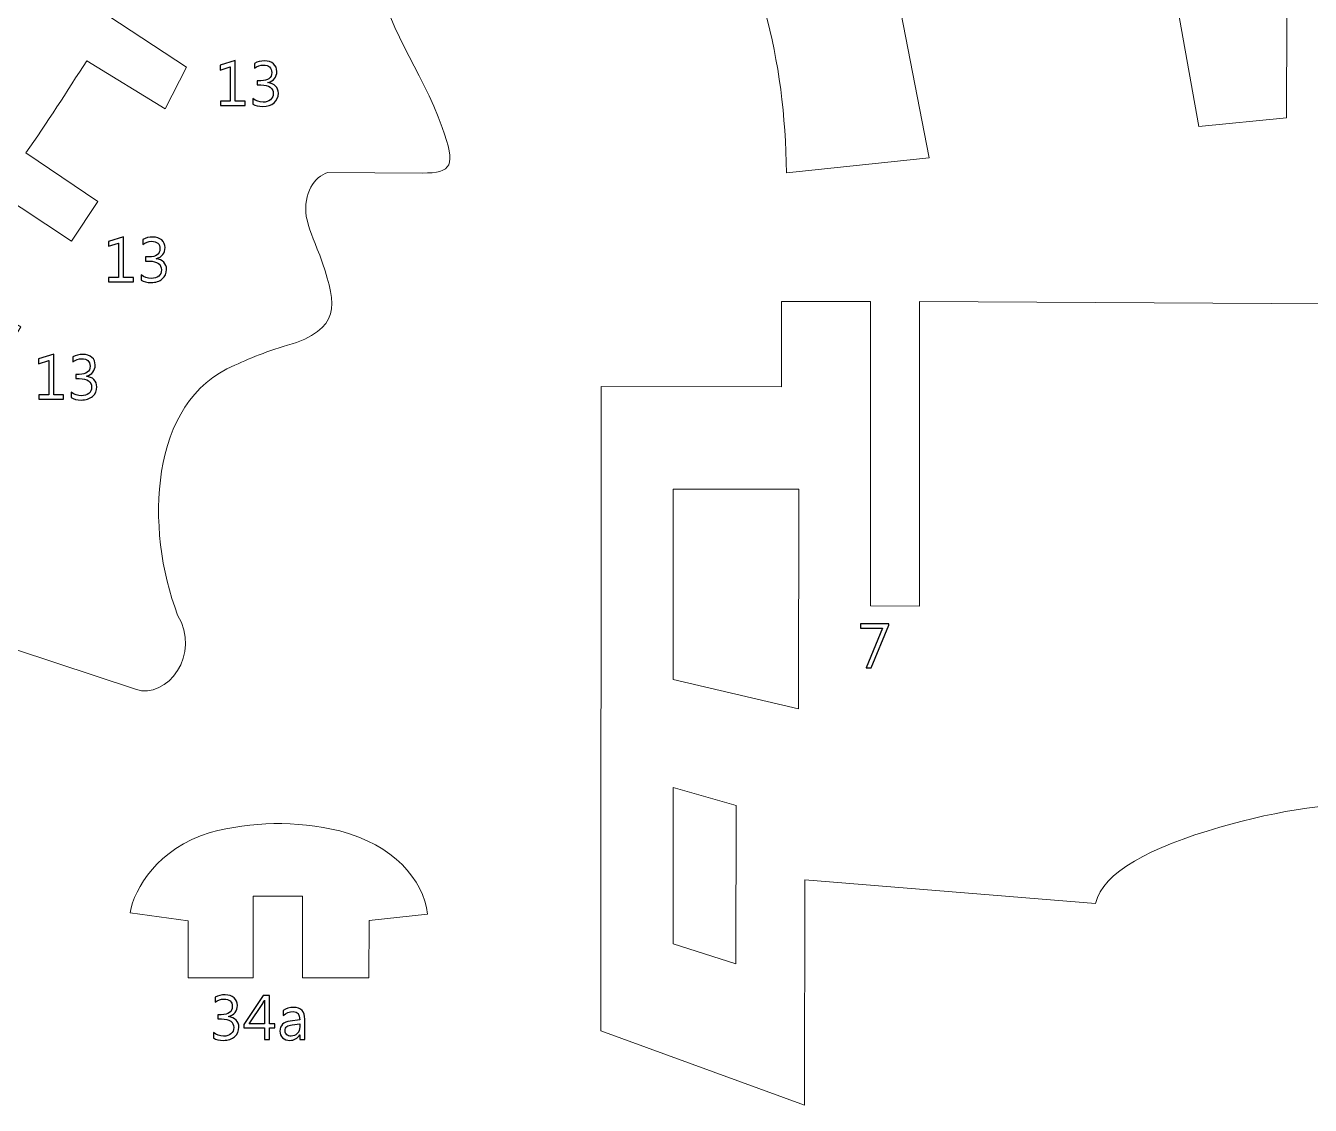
# Model space of a CAD drawing. Header units: centimetres. Extents: x -370 to 378, y -504 to 433.
# Drawn here: x -164.9 to -0.1, y -330.8 to -192.4 of the extents above; entities that cross this region are included whole.
import ezdxf

# ---------------------------------------------------------------- set-up
doc = ezdxf.new("R2010")
doc.units = ezdxf.units.CM
doc.header["$MEASUREMENT"] = 0
doc.layers.add('Camada 1', color=7, linetype='Continuous')
doc.layers.add('Camada 2', color=20, linetype='Continuous')

msp = doc.modelspace()

# ---------------------------------------------------------------- linework, layer by layer
at = {"layer": 'Camada 1', "lineweight": 9}
for points, knots in [([(-128.91, -216.84), (-128.56, -218.5), (-128.07, -219.59), (-127.19, -221.77), (-127.19, -221.77), (-125.24, -227.46), (-124.13, -230.74), (-130.17, -232.97), (-130.17, -232.97), (-133.27, -233.87), (-135.88, -234.85), (-138.09, -235.91), (-138.09, -235.91), (-149.12, -240.46), (-149.64, -256.89), (-145.42, -267.93), (-145.42, -267.93), (-142.38, -272.87), (-146.71, -278.83), (-150.84, -277.45), (-150.84, -277.45), (-150.84, -277.45), (-192.14, -263.79), (-192.14, -263.79), (-192.14, -263.79), (-190.96, -259.31), (-189.74, -254.97), (-188.14, -250.5), (-188.14, -250.5), (-188.14, -250.5), (-177.78, -254.73), (-177.78, -254.73), (-177.78, -254.73), (-177.78, -254.73), (-175.73, -248.9), (-175.73, -248.9), (-175.73, -248.9), (-175.73, -248.9), (-186.05, -244.44), (-186.05, -244.44), (-186.05, -244.44), (-183.81, -239.59), (-181.89, -234.98), (-179.41, -230.37), (-179.41, -230.37), (-179.41, -230.37), (-168.75, -236.26), (-168.75, -236.26), (-168.75, -236.26), (-168.75, -236.26), (-165.55, -230.97), (-165.55, -230.97), (-165.55, -230.97), (-165.55, -230.97), (-176.15, -224.87), (-176.15, -224.87), (-176.15, -224.87), (-173.72, -220.76), (-171.42, -217.25), (-168.85, -213.52), (-168.85, -213.52), (-168.85, -213.52), (-159.03, -220.01), (-159.03, -220.01), (-159.03, -220.01), (-159.03, -220.01), (-155.67, -214.91), (-155.67, -214.91), (-155.67, -214.91), (-155.67, -214.91), (-164.9, -208.65), (-164.9, -208.65), (-164.9, -208.65), (-162.15, -204.84), (-159.61, -200.76), (-157.08, -196.86), (-157.08, -196.86), (-157.08, -196.86), (-147.01, -203.04), (-147.01, -203.04), (-147.01, -203.04), (-147.01, -203.04), (-144.28, -197.68), (-144.28, -197.68), (-144.28, -197.68), (-144.28, -197.68), (-154.23, -191.16), (-154.23, -191.16), (-154.23, -191.16), (-144.64, -172.28), (-157.72, -157.93), (-172.23, -154.86), (-172.23, -154.86), (-203.2, -148.63), (-229.85, -151.43), (-258.36, -166.9), (-258.36, -166.9), (-277.71, -176.91), (-296.81, -188.87), (-315.75, -200.9), (-315.75, -200.9), (-327.37, -207.19), (-335.37, -213.35), (-348.64, -217.88), (-348.64, -217.88), (-352.77, -219.15), (-355.11, -219.9), (-356.66, -219.09), (-356.66, -219.09), (-362.83, -209.12), (-366.56, -194.4), (-365.78, -161.29), (-365.78, -161.29), (-363.69, -132.79), (-361.57, -118.74), (-355.27, -108.83), (-355.27, -108.83), (-345.35, -103.24), (-312.99, -104.26), (-269.99, -108.52), (-269.99, -108.52), (-239.98, -110.74), (-208.58, -116.51), (-175.44, -115.97), (-175.44, -115.97), (-160.49, -115.48), (-149.12, -96.17), (-134.51, -74.09), (-134.51, -74.09), (-126.59, -75.4), (-120.12, -74.11), (-115.87, -70.5), (-115.87, -70.5), (-111.77, -66.49), (-109.46, -61.75), (-109.55, -56.14), (-109.55, -56.14), (-109.57, -54.54), (-108.45, -53.96), (-106.67, -54.6), (-106.67, -54.6), (-85.2, -59), (-64.83, -61.49), (-46.08, -61.35), (-46.08, -61.35), (-46.08, -61.35), (-33.72, -61.58), (-33.72, -61.58), (-33.72, -61.58), (-16.66, -61.89), (-6.17, -65.08), (-3.45, -75.69), (-3.45, -75.69), (-2.82, -78.78), (-2.96, -99.61), (-2.93, -103.62), (-2.93, -103.62), (-2.93, -103.62), (-3, -145.58), (-3, -145.58), (-3, -145.58), (-3, -145.58), (-41.96, -145.64), (-41.96, -145.64), (-41.96, -145.64), (-41.96, -145.64), (-41.9, -151.83), (-41.9, -151.83), (-41.9, -151.83), (-41.9, -151.83), (-2.99, -151.94), (-2.99, -151.94), (-2.99, -151.94), (-2.99, -151.94), (-3.17, -204.17), (-3.17, -204.17), (-3.17, -204.17), (-3.17, -204.17), (-14.4, -205.3), (-14.4, -205.3), (-14.4, -205.3), (-14.4, -205.3), (-19.87, -174.69), (-19.87, -174.69), (-19.87, -174.69), (-19.87, -174.69), (-54.73, -179.84), (-54.73, -179.84), (-54.73, -179.84), (-54.73, -179.84), (-49, -209.33), (-49, -209.33), (-49, -209.33), (-49, -209.33), (-67.32, -211.22), (-67.32, -211.22), (-67.32, -211.22), (-67.41, -203.9), (-68.26, -196.94), (-70.08, -190.5), (-70.08, -190.5), (-72.54, -181.99), (-75.56, -175.56), (-80.07, -174.1), (-80.07, -174.1), (-80.07, -174.1), (-116.83, -174.1), (-116.83, -174.1), (-116.83, -174.1), (-119.45, -174.24), (-120.63, -178.44), (-119.76, -184.99), (-119.76, -184.99), (-119.07, -192.1), (-114.13, -197.97), (-111.47, -205.41), (-111.47, -205.41), (-109.72, -210.33), (-110.16, -211.29), (-114.06, -211.26), (-114.06, -211.26), (-114.06, -211.26), (-126.21, -211.2), (-126.21, -211.2), (-126.21, -211.2), (-127.84, -211.72), (-129.34, -213.83), (-128.91, -216.84)], [0, 0, 0, 0, 0.017241, 0.017241, 0.017241, 0.017241, 0.034483, 0.034483, 0.034483, 0.034483, 0.051724, 0.051724, 0.051724, 0.051724, 0.068966, 0.068966, 0.068966, 0.068966, 0.086207, 0.086207, 0.086207, 0.086207, 0.103448, 0.103448, 0.103448, 0.103448, 0.12069, 0.12069, 0.12069, 0.12069, 0.137931, 0.137931, 0.137931, 0.137931, 0.155172, 0.155172, 0.155172, 0.155172, 0.172414, 0.172414, 0.172414, 0.172414, 0.189655, 0.189655, 0.189655, 0.189655, 0.206897, 0.206897, 0.206897, 0.206897, 0.224138, 0.224138, 0.224138, 0.224138, 0.241379, 0.241379, 0.241379, 0.241379, 0.258621, 0.258621, 0.258621, 0.258621, 0.275862, 0.275862, 0.275862, 0.275862, 0.293103, 0.293103, 0.293103, 0.293103, 0.310345, 0.310345, 0.310345, 0.310345, 0.327586, 0.327586, 0.327586, 0.327586, 0.344828, 0.344828, 0.344828, 0.344828, 0.362069, 0.362069, 0.362069, 0.362069, 0.37931, 0.37931, 0.37931, 0.37931, 0.396552, 0.396552, 0.396552, 0.396552, 0.413793, 0.413793, 0.413793, 0.413793, 0.431034, 0.431034, 0.431034, 0.431034, 0.448276, 0.448276, 0.448276, 0.448276, 0.465517, 0.465517, 0.465517, 0.465517, 0.482759, 0.482759, 0.482759, 0.482759, 0.5, 0.5, 0.5, 0.5, 0.517241, 0.517241, 0.517241, 0.517241, 0.534483, 0.534483, 0.534483, 0.534483, 0.551724, 0.551724, 0.551724, 0.551724, 0.568966, 0.568966, 0.568966, 0.568966, 0.586207, 0.586207, 0.586207, 0.586207, 0.603448, 0.603448, 0.603448, 0.603448, 0.62069, 0.62069, 0.62069, 0.62069, 0.637931, 0.637931, 0.637931, 0.637931, 0.655172, 0.655172, 0.655172, 0.655172, 0.672414, 0.672414, 0.672414, 0.672414, 0.689655, 0.689655, 0.689655, 0.689655, 0.706897, 0.706897, 0.706897, 0.706897, 0.724138, 0.724138, 0.724138, 0.724138, 0.741379, 0.741379, 0.741379, 0.741379, 0.758621, 0.758621, 0.758621, 0.758621, 0.775862, 0.775862, 0.775862, 0.775862, 0.793103, 0.793103, 0.793103, 0.793103, 0.810345, 0.810345, 0.810345, 0.810345, 0.827586, 0.827586, 0.827586, 0.827586, 0.844828, 0.844828, 0.844828, 0.844828, 0.862069, 0.862069, 0.862069, 0.862069, 0.87931, 0.87931, 0.87931, 0.87931, 0.896552, 0.896552, 0.896552, 0.896552, 0.913793, 0.913793, 0.913793, 0.913793, 0.931034, 0.931034, 0.931034, 0.931034, 0.948276, 0.948276, 0.948276, 0.948276, 0.965517, 0.965517, 0.965517, 0.965517, 1, 1, 1, 1]), ([(-67.95, -227.74), (-67.95, -227.74), (-56.52, -227.72), (-56.52, -227.72), (-56.52, -227.72), (-56.52, -227.72), (-56.51, -266.76), (-56.51, -266.76), (-56.51, -266.76), (-56.51, -266.76), (-50.25, -266.77), (-50.25, -266.77), (-50.25, -266.77), (-50.25, -266.77), (-50.25, -227.73), (-50.25, -227.73), (-50.25, -227.73), (-50.25, -227.73), (2.46, -228.01), (2.46, -228.01), (2.46, -228.01), (2.46, -228.01), (9.98, -291.98), (9.98, -291.98), (9.98, -291.98), (3.2, -291.86), (-4.04, -292.92), (-11.72, -295.13), (-11.72, -295.13), (-20.61, -297.73), (-26.71, -300.84), (-27.65, -304.91), (-27.65, -304.91), (-27.65, -304.91), (-64.96, -301.89), (-64.96, -301.89), (-64.96, -301.89), (-64.96, -301.89), (-65.01, -330.78), (-65.01, -330.78), (-65.01, -330.78), (-65.01, -330.78), (-91.11, -321.22), (-91.11, -321.22), (-91.11, -321.22), (-91.11, -321.22), (-91.1, -238.63), (-91.1, -238.63), (-91.1, -238.63), (-91.1, -238.63), (-67.96, -238.66), (-67.96, -238.66), (-67.96, -238.66), (-67.96, -238.66), (-67.95, -227.74), (-67.95, -227.74)], [0, 0, 0, 0, 0.066667, 0.066667, 0.066667, 0.066667, 0.133333, 0.133333, 0.133333, 0.133333, 0.2, 0.2, 0.2, 0.2, 0.266667, 0.266667, 0.266667, 0.266667, 0.333333, 0.333333, 0.333333, 0.333333, 0.4, 0.4, 0.4, 0.4, 0.466667, 0.466667, 0.466667, 0.466667, 0.533333, 0.533333, 0.533333, 0.533333, 0.6, 0.6, 0.6, 0.6, 0.666667, 0.666667, 0.666667, 0.666667, 0.733333, 0.733333, 0.733333, 0.733333, 0.8, 0.8, 0.8, 0.8, 0.866667, 0.866667, 0.866667, 0.866667, 1, 1, 1, 1]), ([(-81.83, -251.78), (-81.83, -251.78), (-65.74, -251.77), (-65.74, -251.77), (-65.74, -251.77), (-65.74, -251.77), (-65.76, -279.97), (-65.76, -279.97), (-65.76, -279.97), (-65.76, -279.97), (-81.83, -276.18), (-81.83, -276.18), (-81.83, -276.18), (-81.83, -276.18), (-81.83, -251.78), (-81.83, -251.78)], [0, 0, 0, 0, 0.2, 0.2, 0.2, 0.2, 0.4, 0.4, 0.4, 0.4, 0.6, 0.6, 0.6, 0.6, 1, 1, 1, 1]), ([(-81.85, -290.02), (-81.85, -290.02), (-73.77, -292.34), (-73.77, -292.34), (-73.77, -292.34), (-73.77, -292.34), (-73.8, -312.65), (-73.8, -312.65), (-73.8, -312.65), (-73.8, -312.65), (-81.85, -310.09), (-81.85, -310.09), (-81.85, -310.09), (-81.85, -310.09), (-81.85, -290.02), (-81.85, -290.02)], [0, 0, 0, 0, 0.2, 0.2, 0.2, 0.2, 0.4, 0.4, 0.4, 0.4, 0.6, 0.6, 0.6, 0.6, 1, 1, 1, 1]), ([(-135.71, -303.99), (-135.71, -303.99), (-129.38, -303.99), (-129.38, -303.99), (-129.38, -303.99), (-129.38, -303.99), (-129.38, -314.46), (-129.38, -314.46), (-129.38, -314.46), (-129.38, -314.46), (-120.87, -314.45), (-120.87, -314.45), (-120.87, -314.45), (-120.87, -314.45), (-120.86, -307.11), (-120.86, -307.11), (-120.86, -307.11), (-120.86, -307.11), (-113.38, -306.28), (-113.38, -306.28), (-113.38, -306.28), (-113.87, -301.76), (-117.82, -297.39), (-124.59, -295.61), (-124.59, -295.61), (-130.37, -294.26), (-135.88, -294.4), (-141.26, -295.82), (-141.26, -295.82), (-148.01, -297.89), (-150.95, -302.95), (-151.52, -306.1), (-151.52, -306.1), (-151.52, -306.1), (-144.08, -307.15), (-144.08, -307.15), (-144.08, -307.15), (-144.08, -307.15), (-144.08, -314.44), (-144.08, -314.44), (-144.08, -314.44), (-144.08, -314.44), (-135.71, -314.46), (-135.71, -314.46), (-135.71, -314.46), (-135.71, -314.46), (-135.71, -303.99), (-135.71, -303.99)], [0, 0, 0, 0, 0.076923, 0.076923, 0.076923, 0.076923, 0.153846, 0.153846, 0.153846, 0.153846, 0.230769, 0.230769, 0.230769, 0.230769, 0.307692, 0.307692, 0.307692, 0.307692, 0.384615, 0.384615, 0.384615, 0.384615, 0.461538, 0.461538, 0.461538, 0.461538, 0.538462, 0.538462, 0.538462, 0.538462, 0.615385, 0.615385, 0.615385, 0.615385, 0.692308, 0.692308, 0.692308, 0.692308, 0.769231, 0.769231, 0.769231, 0.769231, 0.846154, 0.846154, 0.846154, 0.846154, 1, 1, 1, 1])]:
    msp.add_open_spline(points, degree=3, knots=knots, dxfattribs=at)
at = {"layer": 'Camada 2'}
for points, knots in [([(-136.74, -202.62), (-136.74, -202.62), (-139.93, -202.62), (-139.93, -202.62), (-139.93, -202.62), (-139.93, -202.62), (-139.93, -202.05), (-139.93, -202.05), (-139.93, -202.05), (-139.93, -202.05), (-138.66, -202.05), (-138.66, -202.05), (-138.66, -202.05), (-138.66, -202.05), (-138.66, -197.66), (-138.66, -197.66), (-138.66, -197.66), (-138.66, -197.66), (-139.97, -198.05), (-139.97, -198.05), (-139.97, -198.05), (-139.97, -198.05), (-139.97, -197.44), (-139.97, -197.44), (-139.97, -197.44), (-139.97, -197.44), (-138.02, -196.84), (-138.02, -196.84), (-138.02, -196.84), (-138.02, -196.84), (-138.02, -202.05), (-138.02, -202.05), (-138.02, -202.05), (-138.02, -202.05), (-136.74, -202.05), (-136.74, -202.05), (-136.74, -202.05), (-136.74, -202.05), (-136.74, -202.62), (-136.74, -202.62)], [0, 0, 0, 0, 0.090909, 0.090909, 0.090909, 0.090909, 0.181818, 0.181818, 0.181818, 0.181818, 0.272727, 0.272727, 0.272727, 0.272727, 0.363636, 0.363636, 0.363636, 0.363636, 0.454545, 0.454545, 0.454545, 0.454545, 0.545455, 0.545455, 0.545455, 0.545455, 0.636364, 0.636364, 0.636364, 0.636364, 0.727273, 0.727273, 0.727273, 0.727273, 0.818182, 0.818182, 0.818182, 0.818182, 1, 1, 1, 1]), ([(-135.77, -202.41), (-135.77, -202.41), (-135.77, -201.71), (-135.77, -201.71), (-135.77, -201.71), (-135.38, -202.02), (-134.94, -202.17), (-134.46, -202.17), (-134.46, -202.17), (-134.06, -202.17), (-133.75, -202.08), (-133.51, -201.88), (-133.51, -201.88), (-133.28, -201.68), (-133.16, -201.41), (-133.16, -201.08), (-133.16, -201.08), (-133.16, -200.34), (-133.68, -199.97), (-134.73, -199.97), (-134.73, -199.97), (-134.73, -199.97), (-135.2, -199.97), (-135.2, -199.97), (-135.2, -199.97), (-135.2, -199.97), (-135.2, -199.42), (-135.2, -199.42), (-135.2, -199.42), (-135.2, -199.42), (-134.75, -199.42), (-134.75, -199.42), (-134.75, -199.42), (-133.82, -199.42), (-133.35, -199.08), (-133.35, -198.39), (-133.35, -198.39), (-133.35, -197.74), (-133.71, -197.42), (-134.42, -197.42), (-134.42, -197.42), (-134.82, -197.42), (-135.2, -197.56), (-135.55, -197.83), (-135.55, -197.83), (-135.55, -197.83), (-135.55, -197.2), (-135.55, -197.2), (-135.55, -197.2), (-135.18, -196.98), (-134.76, -196.88), (-134.26, -196.88), (-134.26, -196.88), (-133.79, -196.88), (-133.41, -197), (-133.12, -197.25), (-133.12, -197.25), (-132.84, -197.51), (-132.69, -197.83), (-132.69, -198.22), (-132.69, -198.22), (-132.69, -198.97), (-133.07, -199.44), (-133.83, -199.66), (-133.83, -199.66), (-133.83, -199.66), (-133.83, -199.67), (-133.83, -199.67), (-133.83, -199.67), (-133.42, -199.71), (-133.1, -199.85), (-132.86, -200.1), (-132.86, -200.1), (-132.62, -200.35), (-132.5, -200.65), (-132.5, -201.02), (-132.5, -201.02), (-132.5, -201.53), (-132.68, -201.94), (-133.05, -202.25), (-133.05, -202.25), (-133.41, -202.56), (-133.89, -202.71), (-134.48, -202.71), (-134.48, -202.71), (-135.02, -202.71), (-135.45, -202.61), (-135.77, -202.41)], [0, 0, 0, 0, 0.043478, 0.043478, 0.043478, 0.043478, 0.086957, 0.086957, 0.086957, 0.086957, 0.130435, 0.130435, 0.130435, 0.130435, 0.173913, 0.173913, 0.173913, 0.173913, 0.217391, 0.217391, 0.217391, 0.217391, 0.26087, 0.26087, 0.26087, 0.26087, 0.304348, 0.304348, 0.304348, 0.304348, 0.347826, 0.347826, 0.347826, 0.347826, 0.391304, 0.391304, 0.391304, 0.391304, 0.434783, 0.434783, 0.434783, 0.434783, 0.478261, 0.478261, 0.478261, 0.478261, 0.521739, 0.521739, 0.521739, 0.521739, 0.565217, 0.565217, 0.565217, 0.565217, 0.608696, 0.608696, 0.608696, 0.608696, 0.652174, 0.652174, 0.652174, 0.652174, 0.695652, 0.695652, 0.695652, 0.695652, 0.73913, 0.73913, 0.73913, 0.73913, 0.782609, 0.782609, 0.782609, 0.782609, 0.826087, 0.826087, 0.826087, 0.826087, 0.869565, 0.869565, 0.869565, 0.869565, 0.913043, 0.913043, 0.913043, 0.913043, 1, 1, 1, 1]), ([(-151.08, -225.2), (-151.08, -225.2), (-154.28, -225.2), (-154.28, -225.2), (-154.28, -225.2), (-154.28, -225.2), (-154.28, -224.64), (-154.28, -224.64), (-154.28, -224.64), (-154.28, -224.64), (-153, -224.64), (-153, -224.64), (-153, -224.64), (-153, -224.64), (-153, -220.25), (-153, -220.25), (-153, -220.25), (-153, -220.25), (-154.31, -220.64), (-154.31, -220.64), (-154.31, -220.64), (-154.31, -220.64), (-154.31, -220.03), (-154.31, -220.03), (-154.31, -220.03), (-154.31, -220.03), (-152.36, -219.43), (-152.36, -219.43), (-152.36, -219.43), (-152.36, -219.43), (-152.36, -224.64), (-152.36, -224.64), (-152.36, -224.64), (-152.36, -224.64), (-151.08, -224.64), (-151.08, -224.64), (-151.08, -224.64), (-151.08, -224.64), (-151.08, -225.2), (-151.08, -225.2)], [0, 0, 0, 0, 0.090909, 0.090909, 0.090909, 0.090909, 0.181818, 0.181818, 0.181818, 0.181818, 0.272727, 0.272727, 0.272727, 0.272727, 0.363636, 0.363636, 0.363636, 0.363636, 0.454545, 0.454545, 0.454545, 0.454545, 0.545455, 0.545455, 0.545455, 0.545455, 0.636364, 0.636364, 0.636364, 0.636364, 0.727273, 0.727273, 0.727273, 0.727273, 0.818182, 0.818182, 0.818182, 0.818182, 1, 1, 1, 1]), ([(-150.11, -224.99), (-150.11, -224.99), (-150.11, -224.3), (-150.11, -224.3), (-150.11, -224.3), (-149.72, -224.61), (-149.28, -224.76), (-148.8, -224.76), (-148.8, -224.76), (-148.4, -224.76), (-148.09, -224.66), (-147.85, -224.47), (-147.85, -224.47), (-147.62, -224.27), (-147.5, -224), (-147.5, -223.67), (-147.5, -223.67), (-147.5, -222.93), (-148.03, -222.56), (-149.07, -222.56), (-149.07, -222.56), (-149.07, -222.56), (-149.54, -222.56), (-149.54, -222.56), (-149.54, -222.56), (-149.54, -222.56), (-149.54, -222.01), (-149.54, -222.01), (-149.54, -222.01), (-149.54, -222.01), (-149.1, -222.01), (-149.1, -222.01), (-149.1, -222.01), (-148.16, -222.01), (-147.7, -221.66), (-147.7, -220.97), (-147.7, -220.97), (-147.7, -220.33), (-148.05, -220.01), (-148.76, -220.01), (-148.76, -220.01), (-149.16, -220.01), (-149.54, -220.15), (-149.89, -220.41), (-149.89, -220.41), (-149.89, -220.41), (-149.89, -219.79), (-149.89, -219.79), (-149.89, -219.79), (-149.53, -219.57), (-149.1, -219.46), (-148.6, -219.46), (-148.6, -219.46), (-148.13, -219.46), (-147.75, -219.59), (-147.46, -219.84), (-147.46, -219.84), (-147.18, -220.09), (-147.03, -220.42), (-147.03, -220.81), (-147.03, -220.81), (-147.03, -221.55), (-147.41, -222.03), (-148.17, -222.24), (-148.17, -222.24), (-148.17, -222.24), (-148.17, -222.26), (-148.17, -222.26), (-148.17, -222.26), (-147.76, -222.3), (-147.44, -222.44), (-147.2, -222.69), (-147.2, -222.69), (-146.96, -222.93), (-146.84, -223.24), (-146.84, -223.61), (-146.84, -223.61), (-146.84, -224.11), (-147.02, -224.52), (-147.39, -224.83), (-147.39, -224.83), (-147.75, -225.15), (-148.23, -225.3), (-148.83, -225.3), (-148.83, -225.3), (-149.36, -225.3), (-149.79, -225.2), (-150.11, -224.99)], [0, 0, 0, 0, 0.043478, 0.043478, 0.043478, 0.043478, 0.086957, 0.086957, 0.086957, 0.086957, 0.130435, 0.130435, 0.130435, 0.130435, 0.173913, 0.173913, 0.173913, 0.173913, 0.217391, 0.217391, 0.217391, 0.217391, 0.26087, 0.26087, 0.26087, 0.26087, 0.304348, 0.304348, 0.304348, 0.304348, 0.347826, 0.347826, 0.347826, 0.347826, 0.391304, 0.391304, 0.391304, 0.391304, 0.434783, 0.434783, 0.434783, 0.434783, 0.478261, 0.478261, 0.478261, 0.478261, 0.521739, 0.521739, 0.521739, 0.521739, 0.565217, 0.565217, 0.565217, 0.565217, 0.608696, 0.608696, 0.608696, 0.608696, 0.652174, 0.652174, 0.652174, 0.652174, 0.695652, 0.695652, 0.695652, 0.695652, 0.73913, 0.73913, 0.73913, 0.73913, 0.782609, 0.782609, 0.782609, 0.782609, 0.826087, 0.826087, 0.826087, 0.826087, 0.869565, 0.869565, 0.869565, 0.869565, 0.913043, 0.913043, 0.913043, 0.913043, 1, 1, 1, 1]), ([(-160.05, -240.26), (-160.05, -240.26), (-163.24, -240.26), (-163.24, -240.26), (-163.24, -240.26), (-163.24, -240.26), (-163.24, -239.7), (-163.24, -239.7), (-163.24, -239.7), (-163.24, -239.7), (-161.96, -239.7), (-161.96, -239.7), (-161.96, -239.7), (-161.96, -239.7), (-161.96, -235.31), (-161.96, -235.31), (-161.96, -235.31), (-161.96, -235.31), (-163.27, -235.7), (-163.27, -235.7), (-163.27, -235.7), (-163.27, -235.7), (-163.27, -235.09), (-163.27, -235.09), (-163.27, -235.09), (-163.27, -235.09), (-161.32, -234.49), (-161.32, -234.49), (-161.32, -234.49), (-161.32, -234.49), (-161.32, -239.7), (-161.32, -239.7), (-161.32, -239.7), (-161.32, -239.7), (-160.05, -239.7), (-160.05, -239.7), (-160.05, -239.7), (-160.05, -239.7), (-160.05, -240.26), (-160.05, -240.26)], [0, 0, 0, 0, 0.090909, 0.090909, 0.090909, 0.090909, 0.181818, 0.181818, 0.181818, 0.181818, 0.272727, 0.272727, 0.272727, 0.272727, 0.363636, 0.363636, 0.363636, 0.363636, 0.454545, 0.454545, 0.454545, 0.454545, 0.545455, 0.545455, 0.545455, 0.545455, 0.636364, 0.636364, 0.636364, 0.636364, 0.727273, 0.727273, 0.727273, 0.727273, 0.818182, 0.818182, 0.818182, 0.818182, 1, 1, 1, 1]), ([(-159.07, -240.05), (-159.07, -240.05), (-159.07, -239.36), (-159.07, -239.36), (-159.07, -239.36), (-158.68, -239.67), (-158.25, -239.82), (-157.76, -239.82), (-157.76, -239.82), (-157.37, -239.82), (-157.05, -239.72), (-156.82, -239.52), (-156.82, -239.52), (-156.58, -239.33), (-156.46, -239.06), (-156.46, -238.73), (-156.46, -238.73), (-156.46, -237.99), (-156.99, -237.62), (-158.04, -237.62), (-158.04, -237.62), (-158.04, -237.62), (-158.5, -237.62), (-158.5, -237.62), (-158.5, -237.62), (-158.5, -237.62), (-158.5, -237.07), (-158.5, -237.07), (-158.5, -237.07), (-158.5, -237.07), (-158.06, -237.07), (-158.06, -237.07), (-158.06, -237.07), (-157.12, -237.07), (-156.66, -236.72), (-156.66, -236.03), (-156.66, -236.03), (-156.66, -235.39), (-157.01, -235.07), (-157.73, -235.07), (-157.73, -235.07), (-158.12, -235.07), (-158.5, -235.2), (-158.85, -235.47), (-158.85, -235.47), (-158.85, -235.47), (-158.85, -234.84), (-158.85, -234.84), (-158.85, -234.84), (-158.49, -234.63), (-158.06, -234.52), (-157.57, -234.52), (-157.57, -234.52), (-157.09, -234.52), (-156.71, -234.65), (-156.42, -234.9), (-156.42, -234.9), (-156.14, -235.15), (-156, -235.47), (-156, -235.87), (-156, -235.87), (-156, -236.61), (-156.37, -237.09), (-157.13, -237.3), (-157.13, -237.3), (-157.13, -237.3), (-157.13, -237.32), (-157.13, -237.32), (-157.13, -237.32), (-156.73, -237.36), (-156.4, -237.5), (-156.16, -237.74), (-156.16, -237.74), (-155.92, -237.99), (-155.8, -238.3), (-155.8, -238.66), (-155.8, -238.66), (-155.8, -239.17), (-155.98, -239.58), (-156.35, -239.89), (-156.35, -239.89), (-156.71, -240.2), (-157.19, -240.36), (-157.79, -240.36), (-157.79, -240.36), (-158.32, -240.36), (-158.75, -240.26), (-159.07, -240.05)], [0, 0, 0, 0, 0.043478, 0.043478, 0.043478, 0.043478, 0.086957, 0.086957, 0.086957, 0.086957, 0.130435, 0.130435, 0.130435, 0.130435, 0.173913, 0.173913, 0.173913, 0.173913, 0.217391, 0.217391, 0.217391, 0.217391, 0.26087, 0.26087, 0.26087, 0.26087, 0.304348, 0.304348, 0.304348, 0.304348, 0.347826, 0.347826, 0.347826, 0.347826, 0.391304, 0.391304, 0.391304, 0.391304, 0.434783, 0.434783, 0.434783, 0.434783, 0.478261, 0.478261, 0.478261, 0.478261, 0.521739, 0.521739, 0.521739, 0.521739, 0.565217, 0.565217, 0.565217, 0.565217, 0.608696, 0.608696, 0.608696, 0.608696, 0.652174, 0.652174, 0.652174, 0.652174, 0.695652, 0.695652, 0.695652, 0.695652, 0.73913, 0.73913, 0.73913, 0.73913, 0.782609, 0.782609, 0.782609, 0.782609, 0.826087, 0.826087, 0.826087, 0.826087, 0.869565, 0.869565, 0.869565, 0.869565, 0.913043, 0.913043, 0.913043, 0.913043, 1, 1, 1, 1]), ([(-54.19, -269.24), (-54.19, -269.24), (-56.43, -274.68), (-56.43, -274.68), (-56.43, -274.68), (-56.43, -274.68), (-57.1, -274.68), (-57.1, -274.68), (-57.1, -274.68), (-57.1, -274.68), (-54.98, -269.62), (-54.98, -269.62), (-54.98, -269.62), (-54.98, -269.62), (-57.83, -269.62), (-57.83, -269.62), (-57.83, -269.62), (-57.83, -269.62), (-57.83, -269.04), (-57.83, -269.04), (-57.83, -269.04), (-57.83, -269.04), (-54.19, -269.04), (-54.19, -269.04), (-54.19, -269.04), (-54.19, -269.04), (-54.19, -269.24), (-54.19, -269.24)], [0, 0, 0, 0, 0.125, 0.125, 0.125, 0.125, 0.25, 0.25, 0.25, 0.25, 0.375, 0.375, 0.375, 0.375, 0.5, 0.5, 0.5, 0.5, 0.625, 0.625, 0.625, 0.625, 0.75, 0.75, 0.75, 0.75, 1, 1, 1, 1]), ([(-140.83, -322.15), (-140.83, -322.15), (-140.83, -321.46), (-140.83, -321.46), (-140.83, -321.46), (-140.44, -321.77), (-140.01, -321.92), (-139.52, -321.92), (-139.52, -321.92), (-139.13, -321.92), (-138.81, -321.82), (-138.58, -321.62), (-138.58, -321.62), (-138.34, -321.43), (-138.22, -321.16), (-138.22, -320.83), (-138.22, -320.83), (-138.22, -320.09), (-138.75, -319.72), (-139.8, -319.72), (-139.8, -319.72), (-139.8, -319.72), (-140.26, -319.72), (-140.26, -319.72), (-140.26, -319.72), (-140.26, -319.72), (-140.26, -319.17), (-140.26, -319.17), (-140.26, -319.17), (-140.26, -319.17), (-139.82, -319.17), (-139.82, -319.17), (-139.82, -319.17), (-138.88, -319.17), (-138.42, -318.82), (-138.42, -318.13), (-138.42, -318.13), (-138.42, -317.49), (-138.77, -317.17), (-139.49, -317.17), (-139.49, -317.17), (-139.88, -317.17), (-140.26, -317.3), (-140.61, -317.57), (-140.61, -317.57), (-140.61, -317.57), (-140.61, -316.94), (-140.61, -316.94), (-140.61, -316.94), (-140.25, -316.73), (-139.82, -316.62), (-139.33, -316.62), (-139.33, -316.62), (-138.85, -316.62), (-138.47, -316.75), (-138.18, -317), (-138.18, -317), (-137.9, -317.25), (-137.76, -317.57), (-137.76, -317.97), (-137.76, -317.97), (-137.76, -318.71), (-138.13, -319.19), (-138.89, -319.4), (-138.89, -319.4), (-138.89, -319.4), (-138.89, -319.42), (-138.89, -319.42), (-138.89, -319.42), (-138.49, -319.46), (-138.16, -319.6), (-137.92, -319.85), (-137.92, -319.85), (-137.68, -320.09), (-137.56, -320.4), (-137.56, -320.77), (-137.56, -320.77), (-137.56, -321.27), (-137.74, -321.68), (-138.11, -321.99), (-138.11, -321.99), (-138.47, -322.3), (-138.95, -322.46), (-139.55, -322.46), (-139.55, -322.46), (-140.08, -322.46), (-140.51, -322.36), (-140.83, -322.15)], [0, 0, 0, 0, 0.043478, 0.043478, 0.043478, 0.043478, 0.086957, 0.086957, 0.086957, 0.086957, 0.130435, 0.130435, 0.130435, 0.130435, 0.173913, 0.173913, 0.173913, 0.173913, 0.217391, 0.217391, 0.217391, 0.217391, 0.26087, 0.26087, 0.26087, 0.26087, 0.304348, 0.304348, 0.304348, 0.304348, 0.347826, 0.347826, 0.347826, 0.347826, 0.391304, 0.391304, 0.391304, 0.391304, 0.434783, 0.434783, 0.434783, 0.434783, 0.478261, 0.478261, 0.478261, 0.478261, 0.521739, 0.521739, 0.521739, 0.521739, 0.565217, 0.565217, 0.565217, 0.565217, 0.608696, 0.608696, 0.608696, 0.608696, 0.652174, 0.652174, 0.652174, 0.652174, 0.695652, 0.695652, 0.695652, 0.695652, 0.73913, 0.73913, 0.73913, 0.73913, 0.782609, 0.782609, 0.782609, 0.782609, 0.826087, 0.826087, 0.826087, 0.826087, 0.869565, 0.869565, 0.869565, 0.869565, 0.913043, 0.913043, 0.913043, 0.913043, 1, 1, 1, 1]), ([(-132.93, -320.86), (-132.93, -320.86), (-133.65, -320.86), (-133.65, -320.86), (-133.65, -320.86), (-133.65, -320.86), (-133.65, -322.36), (-133.65, -322.36), (-133.65, -322.36), (-133.65, -322.36), (-134.29, -322.36), (-134.29, -322.36), (-134.29, -322.36), (-134.29, -322.36), (-134.29, -320.86), (-134.29, -320.86), (-134.29, -320.86), (-134.29, -320.86), (-136.94, -320.86), (-136.94, -320.86), (-136.94, -320.86), (-136.94, -320.86), (-136.94, -320.44), (-136.94, -320.44), (-136.94, -320.44), (-136.94, -320.44), (-134.43, -316.72), (-134.43, -316.72), (-134.43, -316.72), (-134.43, -316.72), (-133.65, -316.72), (-133.65, -316.72), (-133.65, -316.72), (-133.65, -316.72), (-133.65, -320.34), (-133.65, -320.34), (-133.65, -320.34), (-133.65, -320.34), (-132.93, -320.34), (-132.93, -320.34), (-132.93, -320.34), (-132.93, -320.34), (-132.93, -320.86), (-132.93, -320.86)], [0, 0, 0, 0, 0.083333, 0.083333, 0.083333, 0.083333, 0.166667, 0.166667, 0.166667, 0.166667, 0.25, 0.25, 0.25, 0.25, 0.333333, 0.333333, 0.333333, 0.333333, 0.416667, 0.416667, 0.416667, 0.416667, 0.5, 0.5, 0.5, 0.5, 0.583333, 0.583333, 0.583333, 0.583333, 0.666667, 0.666667, 0.666667, 0.666667, 0.75, 0.75, 0.75, 0.75, 0.833333, 0.833333, 0.833333, 0.833333, 1, 1, 1, 1]), ([(-134.29, -320.34), (-134.29, -320.34), (-134.29, -317.9), (-134.29, -317.9), (-134.29, -317.9), (-134.29, -317.73), (-134.28, -317.53), (-134.27, -317.32), (-134.27, -317.32), (-134.27, -317.32), (-134.29, -317.32), (-134.29, -317.32), (-134.29, -317.32), (-134.33, -317.41), (-134.4, -317.56), (-134.51, -317.75), (-134.51, -317.75), (-134.51, -317.75), (-136.24, -320.34), (-136.24, -320.34), (-136.24, -320.34), (-136.24, -320.34), (-134.29, -320.34), (-134.29, -320.34)], [0, 0, 0, 0, 0.142857, 0.142857, 0.142857, 0.142857, 0.285714, 0.285714, 0.285714, 0.285714, 0.428571, 0.428571, 0.428571, 0.428571, 0.571429, 0.571429, 0.571429, 0.571429, 0.714286, 0.714286, 0.714286, 0.714286, 1, 1, 1, 1]), ([(-129.11, -322.36), (-129.11, -322.36), (-129.76, -322.36), (-129.76, -322.36), (-129.76, -322.36), (-129.76, -322.36), (-129.76, -321.73), (-129.76, -321.73), (-129.76, -321.73), (-129.76, -321.73), (-129.77, -321.73), (-129.77, -321.73), (-129.77, -321.73), (-130.05, -322.22), (-130.47, -322.46), (-131.01, -322.46), (-131.01, -322.46), (-131.42, -322.46), (-131.73, -322.35), (-131.96, -322.14), (-131.96, -322.14), (-132.18, -321.93), (-132.3, -321.65), (-132.3, -321.29), (-132.3, -321.29), (-132.3, -320.54), (-131.85, -320.1), (-130.97, -319.98), (-130.97, -319.98), (-130.97, -319.98), (-129.76, -319.81), (-129.76, -319.81), (-129.76, -319.81), (-129.76, -319.12), (-130.03, -318.77), (-130.59, -318.77), (-130.59, -318.77), (-131.07, -318.77), (-131.51, -318.94), (-131.9, -319.27), (-131.9, -319.27), (-131.9, -319.27), (-131.9, -318.61), (-131.9, -318.61), (-131.9, -318.61), (-131.51, -318.36), (-131.05, -318.23), (-130.53, -318.23), (-130.53, -318.23), (-129.58, -318.23), (-129.11, -318.74), (-129.11, -319.74), (-129.11, -319.74), (-129.11, -319.74), (-129.11, -322.36), (-129.11, -322.36)], [0, 0, 0, 0, 0.066667, 0.066667, 0.066667, 0.066667, 0.133333, 0.133333, 0.133333, 0.133333, 0.2, 0.2, 0.2, 0.2, 0.266667, 0.266667, 0.266667, 0.266667, 0.333333, 0.333333, 0.333333, 0.333333, 0.4, 0.4, 0.4, 0.4, 0.466667, 0.466667, 0.466667, 0.466667, 0.533333, 0.533333, 0.533333, 0.533333, 0.6, 0.6, 0.6, 0.6, 0.666667, 0.666667, 0.666667, 0.666667, 0.733333, 0.733333, 0.733333, 0.733333, 0.8, 0.8, 0.8, 0.8, 0.866667, 0.866667, 0.866667, 0.866667, 1, 1, 1, 1]), ([(-129.76, -320.32), (-129.76, -320.32), (-130.73, -320.46), (-130.73, -320.46), (-130.73, -320.46), (-131.03, -320.5), (-131.26, -320.57), (-131.41, -320.68), (-131.41, -320.68), (-131.56, -320.79), (-131.64, -320.98), (-131.64, -321.25), (-131.64, -321.25), (-131.64, -321.45), (-131.57, -321.61), (-131.42, -321.73), (-131.42, -321.73), (-131.28, -321.86), (-131.1, -321.92), (-130.86, -321.92), (-130.86, -321.92), (-130.54, -321.92), (-130.28, -321.81), (-130.07, -321.58), (-130.07, -321.58), (-129.86, -321.36), (-129.76, -321.07), (-129.76, -320.73), (-129.76, -320.73), (-129.76, -320.73), (-129.76, -320.32), (-129.76, -320.32)], [0, 0, 0, 0, 0.111111, 0.111111, 0.111111, 0.111111, 0.222222, 0.222222, 0.222222, 0.222222, 0.333333, 0.333333, 0.333333, 0.333333, 0.444444, 0.444444, 0.444444, 0.444444, 0.555556, 0.555556, 0.555556, 0.555556, 0.666667, 0.666667, 0.666667, 0.666667, 0.777778, 0.777778, 0.777778, 0.777778, 1, 1, 1, 1])]:
    msp.add_open_spline(points, degree=3, knots=knots, dxfattribs=at)
at = {"layer": 'Camada 2', "lineweight": 9}
for points, knots in [([(-136.74, -202.62), (-136.74, -202.62), (-139.93, -202.62), (-139.93, -202.62), (-139.93, -202.62), (-139.93, -202.62), (-139.93, -202.05), (-139.93, -202.05), (-139.93, -202.05), (-139.93, -202.05), (-138.66, -202.05), (-138.66, -202.05), (-138.66, -202.05), (-138.66, -202.05), (-138.66, -197.66), (-138.66, -197.66), (-138.66, -197.66), (-138.66, -197.66), (-139.97, -198.05), (-139.97, -198.05), (-139.97, -198.05), (-139.97, -198.05), (-139.97, -197.44), (-139.97, -197.44), (-139.97, -197.44), (-139.97, -197.44), (-138.02, -196.84), (-138.02, -196.84), (-138.02, -196.84), (-138.02, -196.84), (-138.02, -202.05), (-138.02, -202.05), (-138.02, -202.05), (-138.02, -202.05), (-136.74, -202.05), (-136.74, -202.05), (-136.74, -202.05), (-136.74, -202.05), (-136.74, -202.62), (-136.74, -202.62)], [0, 0, 0, 0, 0.090909, 0.090909, 0.090909, 0.090909, 0.181818, 0.181818, 0.181818, 0.181818, 0.272727, 0.272727, 0.272727, 0.272727, 0.363636, 0.363636, 0.363636, 0.363636, 0.454545, 0.454545, 0.454545, 0.454545, 0.545455, 0.545455, 0.545455, 0.545455, 0.636364, 0.636364, 0.636364, 0.636364, 0.727273, 0.727273, 0.727273, 0.727273, 0.818182, 0.818182, 0.818182, 0.818182, 1, 1, 1, 1]), ([(-135.77, -202.41), (-135.77, -202.41), (-135.77, -201.71), (-135.77, -201.71), (-135.77, -201.71), (-135.38, -202.02), (-134.94, -202.17), (-134.46, -202.17), (-134.46, -202.17), (-134.06, -202.17), (-133.75, -202.08), (-133.51, -201.88), (-133.51, -201.88), (-133.28, -201.68), (-133.16, -201.41), (-133.16, -201.08), (-133.16, -201.08), (-133.16, -200.34), (-133.68, -199.97), (-134.73, -199.97), (-134.73, -199.97), (-134.73, -199.97), (-135.2, -199.97), (-135.2, -199.97), (-135.2, -199.97), (-135.2, -199.97), (-135.2, -199.42), (-135.2, -199.42), (-135.2, -199.42), (-135.2, -199.42), (-134.75, -199.42), (-134.75, -199.42), (-134.75, -199.42), (-133.82, -199.42), (-133.35, -199.08), (-133.35, -198.39), (-133.35, -198.39), (-133.35, -197.74), (-133.71, -197.42), (-134.42, -197.42), (-134.42, -197.42), (-134.82, -197.42), (-135.2, -197.56), (-135.55, -197.83), (-135.55, -197.83), (-135.55, -197.83), (-135.55, -197.2), (-135.55, -197.2), (-135.55, -197.2), (-135.18, -196.98), (-134.76, -196.88), (-134.26, -196.88), (-134.26, -196.88), (-133.79, -196.88), (-133.41, -197), (-133.12, -197.25), (-133.12, -197.25), (-132.84, -197.51), (-132.69, -197.83), (-132.69, -198.22), (-132.69, -198.22), (-132.69, -198.97), (-133.07, -199.44), (-133.83, -199.66), (-133.83, -199.66), (-133.83, -199.66), (-133.83, -199.67), (-133.83, -199.67), (-133.83, -199.67), (-133.42, -199.71), (-133.1, -199.85), (-132.86, -200.1), (-132.86, -200.1), (-132.62, -200.35), (-132.5, -200.65), (-132.5, -201.02), (-132.5, -201.02), (-132.5, -201.53), (-132.68, -201.94), (-133.05, -202.25), (-133.05, -202.25), (-133.41, -202.56), (-133.89, -202.71), (-134.48, -202.71), (-134.48, -202.71), (-135.02, -202.71), (-135.45, -202.61), (-135.77, -202.41)], [0, 0, 0, 0, 0.043478, 0.043478, 0.043478, 0.043478, 0.086957, 0.086957, 0.086957, 0.086957, 0.130435, 0.130435, 0.130435, 0.130435, 0.173913, 0.173913, 0.173913, 0.173913, 0.217391, 0.217391, 0.217391, 0.217391, 0.26087, 0.26087, 0.26087, 0.26087, 0.304348, 0.304348, 0.304348, 0.304348, 0.347826, 0.347826, 0.347826, 0.347826, 0.391304, 0.391304, 0.391304, 0.391304, 0.434783, 0.434783, 0.434783, 0.434783, 0.478261, 0.478261, 0.478261, 0.478261, 0.521739, 0.521739, 0.521739, 0.521739, 0.565217, 0.565217, 0.565217, 0.565217, 0.608696, 0.608696, 0.608696, 0.608696, 0.652174, 0.652174, 0.652174, 0.652174, 0.695652, 0.695652, 0.695652, 0.695652, 0.73913, 0.73913, 0.73913, 0.73913, 0.782609, 0.782609, 0.782609, 0.782609, 0.826087, 0.826087, 0.826087, 0.826087, 0.869565, 0.869565, 0.869565, 0.869565, 0.913043, 0.913043, 0.913043, 0.913043, 1, 1, 1, 1]), ([(-151.08, -225.2), (-151.08, -225.2), (-154.28, -225.2), (-154.28, -225.2), (-154.28, -225.2), (-154.28, -225.2), (-154.28, -224.64), (-154.28, -224.64), (-154.28, -224.64), (-154.28, -224.64), (-153, -224.64), (-153, -224.64), (-153, -224.64), (-153, -224.64), (-153, -220.25), (-153, -220.25), (-153, -220.25), (-153, -220.25), (-154.31, -220.64), (-154.31, -220.64), (-154.31, -220.64), (-154.31, -220.64), (-154.31, -220.03), (-154.31, -220.03), (-154.31, -220.03), (-154.31, -220.03), (-152.36, -219.43), (-152.36, -219.43), (-152.36, -219.43), (-152.36, -219.43), (-152.36, -224.64), (-152.36, -224.64), (-152.36, -224.64), (-152.36, -224.64), (-151.08, -224.64), (-151.08, -224.64), (-151.08, -224.64), (-151.08, -224.64), (-151.08, -225.2), (-151.08, -225.2)], [0, 0, 0, 0, 0.090909, 0.090909, 0.090909, 0.090909, 0.181818, 0.181818, 0.181818, 0.181818, 0.272727, 0.272727, 0.272727, 0.272727, 0.363636, 0.363636, 0.363636, 0.363636, 0.454545, 0.454545, 0.454545, 0.454545, 0.545455, 0.545455, 0.545455, 0.545455, 0.636364, 0.636364, 0.636364, 0.636364, 0.727273, 0.727273, 0.727273, 0.727273, 0.818182, 0.818182, 0.818182, 0.818182, 1, 1, 1, 1]), ([(-150.11, -224.99), (-150.11, -224.99), (-150.11, -224.3), (-150.11, -224.3), (-150.11, -224.3), (-149.72, -224.61), (-149.28, -224.76), (-148.8, -224.76), (-148.8, -224.76), (-148.4, -224.76), (-148.09, -224.66), (-147.85, -224.47), (-147.85, -224.47), (-147.62, -224.27), (-147.5, -224), (-147.5, -223.67), (-147.5, -223.67), (-147.5, -222.93), (-148.03, -222.56), (-149.07, -222.56), (-149.07, -222.56), (-149.07, -222.56), (-149.54, -222.56), (-149.54, -222.56), (-149.54, -222.56), (-149.54, -222.56), (-149.54, -222.01), (-149.54, -222.01), (-149.54, -222.01), (-149.54, -222.01), (-149.1, -222.01), (-149.1, -222.01), (-149.1, -222.01), (-148.16, -222.01), (-147.7, -221.66), (-147.7, -220.97), (-147.7, -220.97), (-147.7, -220.33), (-148.05, -220.01), (-148.76, -220.01), (-148.76, -220.01), (-149.16, -220.01), (-149.54, -220.15), (-149.89, -220.41), (-149.89, -220.41), (-149.89, -220.41), (-149.89, -219.79), (-149.89, -219.79), (-149.89, -219.79), (-149.53, -219.57), (-149.1, -219.46), (-148.6, -219.46), (-148.6, -219.46), (-148.13, -219.46), (-147.75, -219.59), (-147.46, -219.84), (-147.46, -219.84), (-147.18, -220.09), (-147.03, -220.42), (-147.03, -220.81), (-147.03, -220.81), (-147.03, -221.55), (-147.41, -222.03), (-148.17, -222.24), (-148.17, -222.24), (-148.17, -222.24), (-148.17, -222.26), (-148.17, -222.26), (-148.17, -222.26), (-147.76, -222.3), (-147.44, -222.44), (-147.2, -222.69), (-147.2, -222.69), (-146.96, -222.93), (-146.84, -223.24), (-146.84, -223.61), (-146.84, -223.61), (-146.84, -224.11), (-147.02, -224.52), (-147.39, -224.83), (-147.39, -224.83), (-147.75, -225.15), (-148.23, -225.3), (-148.83, -225.3), (-148.83, -225.3), (-149.36, -225.3), (-149.79, -225.2), (-150.11, -224.99)], [0, 0, 0, 0, 0.043478, 0.043478, 0.043478, 0.043478, 0.086957, 0.086957, 0.086957, 0.086957, 0.130435, 0.130435, 0.130435, 0.130435, 0.173913, 0.173913, 0.173913, 0.173913, 0.217391, 0.217391, 0.217391, 0.217391, 0.26087, 0.26087, 0.26087, 0.26087, 0.304348, 0.304348, 0.304348, 0.304348, 0.347826, 0.347826, 0.347826, 0.347826, 0.391304, 0.391304, 0.391304, 0.391304, 0.434783, 0.434783, 0.434783, 0.434783, 0.478261, 0.478261, 0.478261, 0.478261, 0.521739, 0.521739, 0.521739, 0.521739, 0.565217, 0.565217, 0.565217, 0.565217, 0.608696, 0.608696, 0.608696, 0.608696, 0.652174, 0.652174, 0.652174, 0.652174, 0.695652, 0.695652, 0.695652, 0.695652, 0.73913, 0.73913, 0.73913, 0.73913, 0.782609, 0.782609, 0.782609, 0.782609, 0.826087, 0.826087, 0.826087, 0.826087, 0.869565, 0.869565, 0.869565, 0.869565, 0.913043, 0.913043, 0.913043, 0.913043, 1, 1, 1, 1]), ([(-160.05, -240.26), (-160.05, -240.26), (-163.24, -240.26), (-163.24, -240.26), (-163.24, -240.26), (-163.24, -240.26), (-163.24, -239.7), (-163.24, -239.7), (-163.24, -239.7), (-163.24, -239.7), (-161.96, -239.7), (-161.96, -239.7), (-161.96, -239.7), (-161.96, -239.7), (-161.96, -235.31), (-161.96, -235.31), (-161.96, -235.31), (-161.96, -235.31), (-163.27, -235.7), (-163.27, -235.7), (-163.27, -235.7), (-163.27, -235.7), (-163.27, -235.09), (-163.27, -235.09), (-163.27, -235.09), (-163.27, -235.09), (-161.32, -234.49), (-161.32, -234.49), (-161.32, -234.49), (-161.32, -234.49), (-161.32, -239.7), (-161.32, -239.7), (-161.32, -239.7), (-161.32, -239.7), (-160.05, -239.7), (-160.05, -239.7), (-160.05, -239.7), (-160.05, -239.7), (-160.05, -240.26), (-160.05, -240.26)], [0, 0, 0, 0, 0.090909, 0.090909, 0.090909, 0.090909, 0.181818, 0.181818, 0.181818, 0.181818, 0.272727, 0.272727, 0.272727, 0.272727, 0.363636, 0.363636, 0.363636, 0.363636, 0.454545, 0.454545, 0.454545, 0.454545, 0.545455, 0.545455, 0.545455, 0.545455, 0.636364, 0.636364, 0.636364, 0.636364, 0.727273, 0.727273, 0.727273, 0.727273, 0.818182, 0.818182, 0.818182, 0.818182, 1, 1, 1, 1]), ([(-159.07, -240.05), (-159.07, -240.05), (-159.07, -239.36), (-159.07, -239.36), (-159.07, -239.36), (-158.68, -239.67), (-158.25, -239.82), (-157.76, -239.82), (-157.76, -239.82), (-157.37, -239.82), (-157.05, -239.72), (-156.82, -239.52), (-156.82, -239.52), (-156.58, -239.33), (-156.46, -239.06), (-156.46, -238.73), (-156.46, -238.73), (-156.46, -237.99), (-156.99, -237.62), (-158.04, -237.62), (-158.04, -237.62), (-158.04, -237.62), (-158.5, -237.62), (-158.5, -237.62), (-158.5, -237.62), (-158.5, -237.62), (-158.5, -237.07), (-158.5, -237.07), (-158.5, -237.07), (-158.5, -237.07), (-158.06, -237.07), (-158.06, -237.07), (-158.06, -237.07), (-157.12, -237.07), (-156.66, -236.72), (-156.66, -236.03), (-156.66, -236.03), (-156.66, -235.39), (-157.01, -235.07), (-157.73, -235.07), (-157.73, -235.07), (-158.12, -235.07), (-158.5, -235.2), (-158.85, -235.47), (-158.85, -235.47), (-158.85, -235.47), (-158.85, -234.84), (-158.85, -234.84), (-158.85, -234.84), (-158.49, -234.63), (-158.06, -234.52), (-157.57, -234.52), (-157.57, -234.52), (-157.09, -234.52), (-156.71, -234.65), (-156.42, -234.9), (-156.42, -234.9), (-156.14, -235.15), (-156, -235.47), (-156, -235.87), (-156, -235.87), (-156, -236.61), (-156.37, -237.09), (-157.13, -237.3), (-157.13, -237.3), (-157.13, -237.3), (-157.13, -237.32), (-157.13, -237.32), (-157.13, -237.32), (-156.73, -237.36), (-156.4, -237.5), (-156.16, -237.74), (-156.16, -237.74), (-155.92, -237.99), (-155.8, -238.3), (-155.8, -238.66), (-155.8, -238.66), (-155.8, -239.17), (-155.98, -239.58), (-156.35, -239.89), (-156.35, -239.89), (-156.71, -240.2), (-157.19, -240.36), (-157.79, -240.36), (-157.79, -240.36), (-158.32, -240.36), (-158.75, -240.26), (-159.07, -240.05)], [0, 0, 0, 0, 0.043478, 0.043478, 0.043478, 0.043478, 0.086957, 0.086957, 0.086957, 0.086957, 0.130435, 0.130435, 0.130435, 0.130435, 0.173913, 0.173913, 0.173913, 0.173913, 0.217391, 0.217391, 0.217391, 0.217391, 0.26087, 0.26087, 0.26087, 0.26087, 0.304348, 0.304348, 0.304348, 0.304348, 0.347826, 0.347826, 0.347826, 0.347826, 0.391304, 0.391304, 0.391304, 0.391304, 0.434783, 0.434783, 0.434783, 0.434783, 0.478261, 0.478261, 0.478261, 0.478261, 0.521739, 0.521739, 0.521739, 0.521739, 0.565217, 0.565217, 0.565217, 0.565217, 0.608696, 0.608696, 0.608696, 0.608696, 0.652174, 0.652174, 0.652174, 0.652174, 0.695652, 0.695652, 0.695652, 0.695652, 0.73913, 0.73913, 0.73913, 0.73913, 0.782609, 0.782609, 0.782609, 0.782609, 0.826087, 0.826087, 0.826087, 0.826087, 0.869565, 0.869565, 0.869565, 0.869565, 0.913043, 0.913043, 0.913043, 0.913043, 1, 1, 1, 1]), ([(-54.19, -269.24), (-54.19, -269.24), (-56.43, -274.68), (-56.43, -274.68), (-56.43, -274.68), (-56.43, -274.68), (-57.1, -274.68), (-57.1, -274.68), (-57.1, -274.68), (-57.1, -274.68), (-54.98, -269.62), (-54.98, -269.62), (-54.98, -269.62), (-54.98, -269.62), (-57.83, -269.62), (-57.83, -269.62), (-57.83, -269.62), (-57.83, -269.62), (-57.83, -269.04), (-57.83, -269.04), (-57.83, -269.04), (-57.83, -269.04), (-54.19, -269.04), (-54.19, -269.04), (-54.19, -269.04), (-54.19, -269.04), (-54.19, -269.24), (-54.19, -269.24)], [0, 0, 0, 0, 0.125, 0.125, 0.125, 0.125, 0.25, 0.25, 0.25, 0.25, 0.375, 0.375, 0.375, 0.375, 0.5, 0.5, 0.5, 0.5, 0.625, 0.625, 0.625, 0.625, 0.75, 0.75, 0.75, 0.75, 1, 1, 1, 1]), ([(-140.83, -322.15), (-140.83, -322.15), (-140.83, -321.46), (-140.83, -321.46), (-140.83, -321.46), (-140.44, -321.77), (-140.01, -321.92), (-139.52, -321.92), (-139.52, -321.92), (-139.13, -321.92), (-138.81, -321.82), (-138.58, -321.62), (-138.58, -321.62), (-138.34, -321.43), (-138.22, -321.16), (-138.22, -320.83), (-138.22, -320.83), (-138.22, -320.09), (-138.75, -319.72), (-139.8, -319.72), (-139.8, -319.72), (-139.8, -319.72), (-140.26, -319.72), (-140.26, -319.72), (-140.26, -319.72), (-140.26, -319.72), (-140.26, -319.17), (-140.26, -319.17), (-140.26, -319.17), (-140.26, -319.17), (-139.82, -319.17), (-139.82, -319.17), (-139.82, -319.17), (-138.88, -319.17), (-138.42, -318.82), (-138.42, -318.13), (-138.42, -318.13), (-138.42, -317.49), (-138.77, -317.17), (-139.49, -317.17), (-139.49, -317.17), (-139.88, -317.17), (-140.26, -317.3), (-140.61, -317.57), (-140.61, -317.57), (-140.61, -317.57), (-140.61, -316.94), (-140.61, -316.94), (-140.61, -316.94), (-140.25, -316.73), (-139.82, -316.62), (-139.33, -316.62), (-139.33, -316.62), (-138.85, -316.62), (-138.47, -316.75), (-138.18, -317), (-138.18, -317), (-137.9, -317.25), (-137.76, -317.57), (-137.76, -317.97), (-137.76, -317.97), (-137.76, -318.71), (-138.13, -319.19), (-138.89, -319.4), (-138.89, -319.4), (-138.89, -319.4), (-138.89, -319.42), (-138.89, -319.42), (-138.89, -319.42), (-138.49, -319.46), (-138.16, -319.6), (-137.92, -319.85), (-137.92, -319.85), (-137.68, -320.09), (-137.56, -320.4), (-137.56, -320.77), (-137.56, -320.77), (-137.56, -321.27), (-137.74, -321.68), (-138.11, -321.99), (-138.11, -321.99), (-138.47, -322.3), (-138.95, -322.46), (-139.55, -322.46), (-139.55, -322.46), (-140.08, -322.46), (-140.51, -322.36), (-140.83, -322.15)], [0, 0, 0, 0, 0.043478, 0.043478, 0.043478, 0.043478, 0.086957, 0.086957, 0.086957, 0.086957, 0.130435, 0.130435, 0.130435, 0.130435, 0.173913, 0.173913, 0.173913, 0.173913, 0.217391, 0.217391, 0.217391, 0.217391, 0.26087, 0.26087, 0.26087, 0.26087, 0.304348, 0.304348, 0.304348, 0.304348, 0.347826, 0.347826, 0.347826, 0.347826, 0.391304, 0.391304, 0.391304, 0.391304, 0.434783, 0.434783, 0.434783, 0.434783, 0.478261, 0.478261, 0.478261, 0.478261, 0.521739, 0.521739, 0.521739, 0.521739, 0.565217, 0.565217, 0.565217, 0.565217, 0.608696, 0.608696, 0.608696, 0.608696, 0.652174, 0.652174, 0.652174, 0.652174, 0.695652, 0.695652, 0.695652, 0.695652, 0.73913, 0.73913, 0.73913, 0.73913, 0.782609, 0.782609, 0.782609, 0.782609, 0.826087, 0.826087, 0.826087, 0.826087, 0.869565, 0.869565, 0.869565, 0.869565, 0.913043, 0.913043, 0.913043, 0.913043, 1, 1, 1, 1]), ([(-132.93, -320.86), (-132.93, -320.86), (-133.65, -320.86), (-133.65, -320.86), (-133.65, -320.86), (-133.65, -320.86), (-133.65, -322.36), (-133.65, -322.36), (-133.65, -322.36), (-133.65, -322.36), (-134.29, -322.36), (-134.29, -322.36), (-134.29, -322.36), (-134.29, -322.36), (-134.29, -320.86), (-134.29, -320.86), (-134.29, -320.86), (-134.29, -320.86), (-136.94, -320.86), (-136.94, -320.86), (-136.94, -320.86), (-136.94, -320.86), (-136.94, -320.44), (-136.94, -320.44), (-136.94, -320.44), (-136.94, -320.44), (-134.43, -316.72), (-134.43, -316.72), (-134.43, -316.72), (-134.43, -316.72), (-133.65, -316.72), (-133.65, -316.72), (-133.65, -316.72), (-133.65, -316.72), (-133.65, -320.34), (-133.65, -320.34), (-133.65, -320.34), (-133.65, -320.34), (-132.93, -320.34), (-132.93, -320.34), (-132.93, -320.34), (-132.93, -320.34), (-132.93, -320.86), (-132.93, -320.86)], [0, 0, 0, 0, 0.083333, 0.083333, 0.083333, 0.083333, 0.166667, 0.166667, 0.166667, 0.166667, 0.25, 0.25, 0.25, 0.25, 0.333333, 0.333333, 0.333333, 0.333333, 0.416667, 0.416667, 0.416667, 0.416667, 0.5, 0.5, 0.5, 0.5, 0.583333, 0.583333, 0.583333, 0.583333, 0.666667, 0.666667, 0.666667, 0.666667, 0.75, 0.75, 0.75, 0.75, 0.833333, 0.833333, 0.833333, 0.833333, 1, 1, 1, 1]), ([(-134.29, -320.34), (-134.29, -320.34), (-134.29, -317.9), (-134.29, -317.9), (-134.29, -317.9), (-134.29, -317.73), (-134.28, -317.53), (-134.27, -317.32), (-134.27, -317.32), (-134.27, -317.32), (-134.29, -317.32), (-134.29, -317.32), (-134.29, -317.32), (-134.33, -317.41), (-134.4, -317.56), (-134.51, -317.75), (-134.51, -317.75), (-134.51, -317.75), (-136.24, -320.34), (-136.24, -320.34), (-136.24, -320.34), (-136.24, -320.34), (-134.29, -320.34), (-134.29, -320.34)], [0, 0, 0, 0, 0.142857, 0.142857, 0.142857, 0.142857, 0.285714, 0.285714, 0.285714, 0.285714, 0.428571, 0.428571, 0.428571, 0.428571, 0.571429, 0.571429, 0.571429, 0.571429, 0.714286, 0.714286, 0.714286, 0.714286, 1, 1, 1, 1]), ([(-129.11, -322.36), (-129.11, -322.36), (-129.76, -322.36), (-129.76, -322.36), (-129.76, -322.36), (-129.76, -322.36), (-129.76, -321.73), (-129.76, -321.73), (-129.76, -321.73), (-129.76, -321.73), (-129.77, -321.73), (-129.77, -321.73), (-129.77, -321.73), (-130.05, -322.22), (-130.47, -322.46), (-131.01, -322.46), (-131.01, -322.46), (-131.42, -322.46), (-131.73, -322.35), (-131.96, -322.14), (-131.96, -322.14), (-132.18, -321.93), (-132.3, -321.65), (-132.3, -321.29), (-132.3, -321.29), (-132.3, -320.54), (-131.85, -320.1), (-130.97, -319.98), (-130.97, -319.98), (-130.97, -319.98), (-129.76, -319.81), (-129.76, -319.81), (-129.76, -319.81), (-129.76, -319.12), (-130.03, -318.77), (-130.59, -318.77), (-130.59, -318.77), (-131.07, -318.77), (-131.51, -318.94), (-131.9, -319.27), (-131.9, -319.27), (-131.9, -319.27), (-131.9, -318.61), (-131.9, -318.61), (-131.9, -318.61), (-131.51, -318.36), (-131.05, -318.23), (-130.53, -318.23), (-130.53, -318.23), (-129.58, -318.23), (-129.11, -318.74), (-129.11, -319.74), (-129.11, -319.74), (-129.11, -319.74), (-129.11, -322.36), (-129.11, -322.36)], [0, 0, 0, 0, 0.066667, 0.066667, 0.066667, 0.066667, 0.133333, 0.133333, 0.133333, 0.133333, 0.2, 0.2, 0.2, 0.2, 0.266667, 0.266667, 0.266667, 0.266667, 0.333333, 0.333333, 0.333333, 0.333333, 0.4, 0.4, 0.4, 0.4, 0.466667, 0.466667, 0.466667, 0.466667, 0.533333, 0.533333, 0.533333, 0.533333, 0.6, 0.6, 0.6, 0.6, 0.666667, 0.666667, 0.666667, 0.666667, 0.733333, 0.733333, 0.733333, 0.733333, 0.8, 0.8, 0.8, 0.8, 0.866667, 0.866667, 0.866667, 0.866667, 1, 1, 1, 1]), ([(-129.76, -320.32), (-129.76, -320.32), (-130.73, -320.46), (-130.73, -320.46), (-130.73, -320.46), (-131.03, -320.5), (-131.26, -320.57), (-131.41, -320.68), (-131.41, -320.68), (-131.56, -320.79), (-131.64, -320.98), (-131.64, -321.25), (-131.64, -321.25), (-131.64, -321.45), (-131.57, -321.61), (-131.42, -321.73), (-131.42, -321.73), (-131.28, -321.86), (-131.1, -321.92), (-130.86, -321.92), (-130.86, -321.92), (-130.54, -321.92), (-130.28, -321.81), (-130.07, -321.58), (-130.07, -321.58), (-129.86, -321.36), (-129.76, -321.07), (-129.76, -320.73), (-129.76, -320.73), (-129.76, -320.73), (-129.76, -320.32), (-129.76, -320.32)], [0, 0, 0, 0, 0.111111, 0.111111, 0.111111, 0.111111, 0.222222, 0.222222, 0.222222, 0.222222, 0.333333, 0.333333, 0.333333, 0.333333, 0.444444, 0.444444, 0.444444, 0.444444, 0.555556, 0.555556, 0.555556, 0.555556, 0.666667, 0.666667, 0.666667, 0.666667, 0.777778, 0.777778, 0.777778, 0.777778, 1, 1, 1, 1])]:
    msp.add_open_spline(points, degree=3, knots=knots, dxfattribs=at)

doc.saveas('drawing.dxf')
